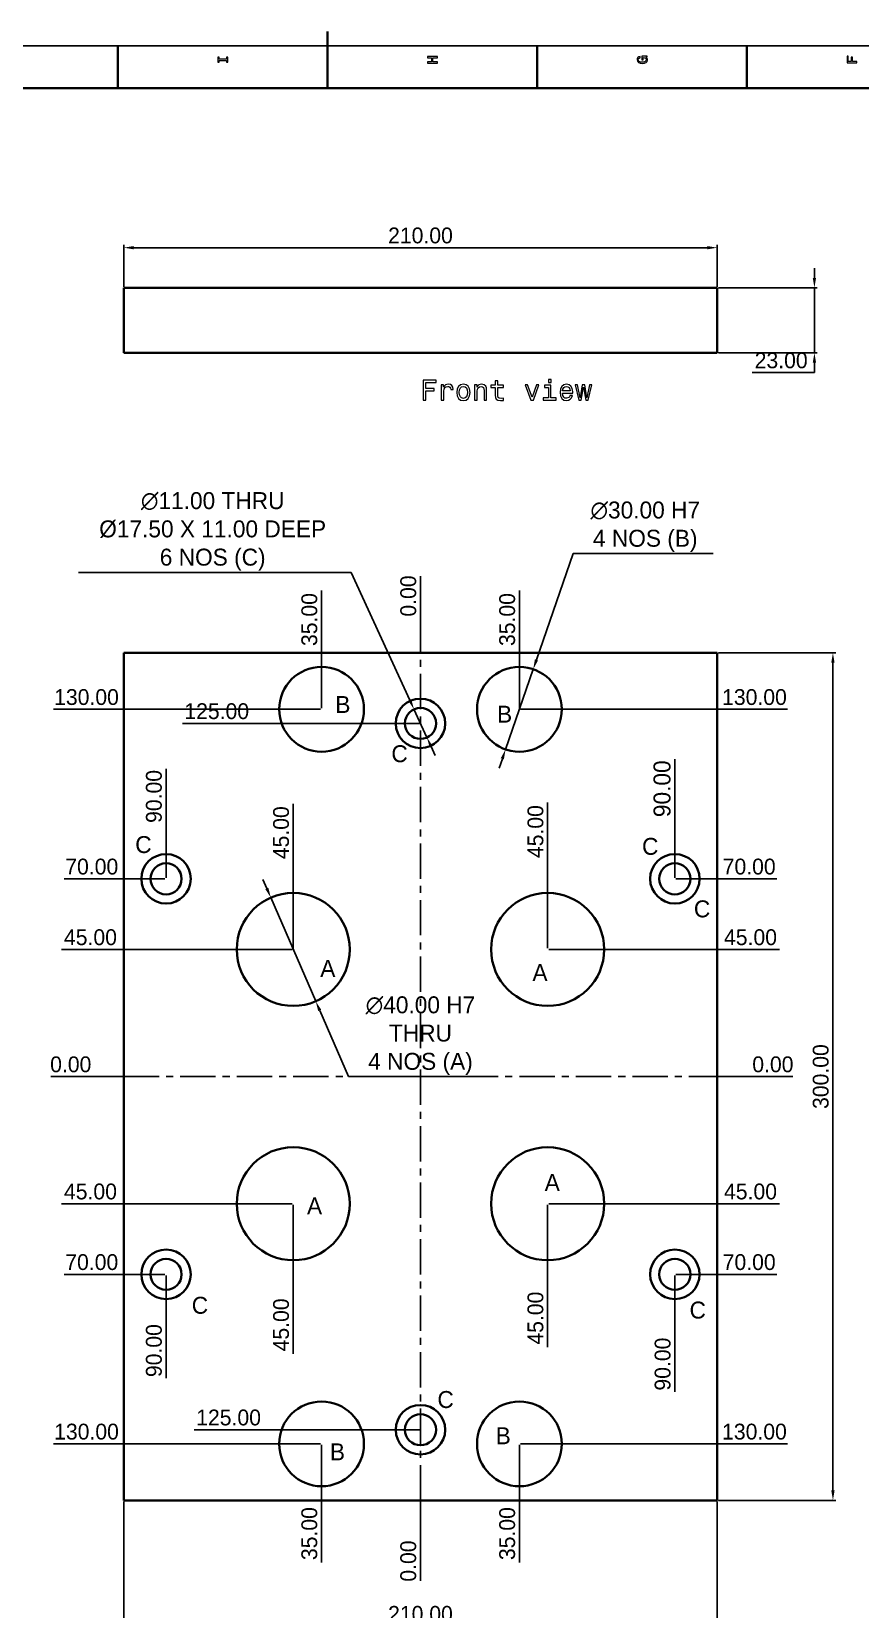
# Model space of a CAD drawing. Extents: x 0 to 1189, y 0 to 841.
# Drawn here: x 490 to 783, y 283 to 841 of the extents above; entities that cross this region are included whole.
import ezdxf

# ---------------------------------------------------------------- set-up
doc = ezdxf.new("R2010")
doc.units = 0
doc.linetypes.add('CENTER', pattern=[2, 1.25, -0.25, 0.25, -0.25])
doc.layers.add('LEVEL0', color=7, linetype='Continuous')
doc.dimstyles.new('4', dxfattribs={"dimtxt": 6, "dimasz": 3.5, "dimexe": 1, "dimexo": 0.4, "dimgap": 1.5, "dimtad": 1, "dimtoh": 1, "dimzin": 0, "dimdsep": 46, "dimtxsty": 'Standard', "dimcen": 0, "dimclrd": 5, "dimclre": 5, "dimclrt": 240, "dimadec": 0, "dimazin": 0, "dimtfac": 1, "dimtmove": 0, "dimatfit": 0, "dimfxl": 1, "dimtolj": 1, "dimtzin": 0, "dimarcsym": 2})
doc.dimstyles.new('5.6', dxfattribs={"dimtxt": 5.6, "dimasz": 3.5, "dimexe": 1, "dimexo": 0.4, "dimgap": 1.5, "dimtad": 1, "dimtoh": 1, "dimzin": 0, "dimdsep": 46, "dimtxsty": 'Standard', "dimcen": 0, "dimclrd": 5, "dimclre": 5, "dimclrt": 240, "dimadec": 0, "dimazin": 0, "dimtfac": 1, "dimtmove": 0, "dimatfit": 0, "dimfxl": 1, "dimtolj": 1, "dimtzin": 0, "dimarcsym": 1})

# ---------------------------------------------------------------- blocks, each defined once
blk = doc.blocks.new('*D81')
at = {"color": 5, "lineweight": -2, "transparency": 16777216}
blk.add_line((627.41, 320.71), (627.41, 292.63), dxfattribs=at)
at = {"layer": 'Defpoints', "color": 0, "transparency": 16777216}
for p in [(627.41, 471.11), (627.41, 321.11), (627.41, 308.13)]:
    blk.add_point(p, dxfattribs=at)
at = {"color": 240, "transparency": 16777216, "insert": (623.11, 299.63), "char_height": 5.6, "attachment_point": 5, "rotation": 90}
blk.add_mtext('\\A1;0.00', dxfattribs=at)
blk = doc.blocks.new('*D82')
at = {"color": 5, "lineweight": -2, "transparency": 16777216}
blk.add_line((732.81, 471.11), (759.1, 471.11), dxfattribs=at)
at = {"layer": 'Defpoints', "color": 0, "transparency": 16777216}
for p in [(627.41, 471.11), (732.41, 471.11), (743.6, 471.11)]:
    blk.add_point(p, dxfattribs=at)
at = {"color": 240, "transparency": 16777216, "insert": (752.1, 475.41), "char_height": 5.6, "attachment_point": 5}
blk.add_mtext('\\A1;0.00', dxfattribs=at)
blk = doc.blocks.new('*D83')
at = {"color": 5, "lineweight": -2, "transparency": 16777216}
blk.add_line((522.01, 471.11), (496.68, 471.11), dxfattribs=at)
at = {"layer": 'Defpoints', "color": 0, "transparency": 16777216}
for p in [(512.18, 471.11), (522.41, 471.11), (627.41, 471.11)]:
    blk.add_point(p, dxfattribs=at)
at = {"color": 240, "transparency": 16777216, "insert": (503.68, 475.41), "char_height": 5.6, "attachment_point": 5}
blk.add_mtext('\\A1;0.00', dxfattribs=at)
blk = doc.blocks.new('*D84')
at = {"color": 5, "lineweight": -2, "transparency": 16777216}
blk.add_line((627.41, 621.51), (627.41, 648.21), dxfattribs=at)
at = {"layer": 'Defpoints', "color": 0, "transparency": 16777216}
for p in [(627.41, 632.71), (627.41, 621.11), (627.41, 471.11)]:
    blk.add_point(p, dxfattribs=at)
at = {"color": 240, "transparency": 16777216, "insert": (623.11, 641.21), "char_height": 5.6, "attachment_point": 5, "rotation": 90}
blk.add_mtext('\\A1;0.00', dxfattribs=at)
blk = doc.blocks.new('*D85')
at = {"color": 5, "lineweight": -2, "transparency": 16777216}
blk.add_line((592.01, 341.11), (497.58, 341.11), dxfattribs=at)
at = {"layer": 'Defpoints', "color": 0, "transparency": 16777216}
for p in [(627.41, 471.11), (522.41, 341.11), (592.41, 341.11)]:
    blk.add_point(p, dxfattribs=at)
at = {"color": 240, "transparency": 16777216, "insert": (509.25, 345.41), "char_height": 5.6, "attachment_point": 5}
blk.add_mtext('\\A1;130.00', dxfattribs=at)
blk = doc.blocks.new('*D87')
at = {"color": 5, "lineweight": -2, "transparency": 16777216}
blk.add_line((592.41, 340.71), (592.41, 299.08), dxfattribs=at)
at = {"layer": 'Defpoints', "color": 0, "transparency": 16777216}
for p in [(627.41, 471.11), (592.41, 341.11), (592.41, 321.11)]:
    blk.add_point(p, dxfattribs=at)
at = {"color": 240, "transparency": 16777216, "insert": (588.11, 309.35), "char_height": 5.6, "attachment_point": 5, "rotation": 90}
blk.add_mtext('\\A1;35.00', dxfattribs=at)
blk = doc.blocks.new('*D88')
at = {"color": 5, "lineweight": -2, "transparency": 16777216}
blk.add_line((662.41, 340.71), (662.41, 299.08), dxfattribs=at)
at = {"layer": 'Defpoints', "color": 0, "transparency": 16777216}
for p in [(627.41, 471.11), (662.41, 341.11), (662.41, 321.11)]:
    blk.add_point(p, dxfattribs=at)
at = {"color": 240, "transparency": 16777216, "insert": (658.11, 309.35), "char_height": 5.6, "attachment_point": 5, "rotation": 90}
blk.add_mtext('\\A1;35.00', dxfattribs=at)
blk = doc.blocks.new('*D89')
at = {"color": 5, "lineweight": -2, "transparency": 16777216}
blk.add_line((662.81, 341.11), (757.25, 341.11), dxfattribs=at)
at = {"layer": 'Defpoints', "color": 0, "transparency": 16777216}
for p in [(627.41, 471.11), (662.41, 341.11), (732.41, 341.11)]:
    blk.add_point(p, dxfattribs=at)
at = {"color": 240, "transparency": 16777216, "insert": (745.58, 345.41), "char_height": 5.6, "attachment_point": 5}
blk.add_mtext('\\A1;130.00', dxfattribs=at)
blk = doc.blocks.new('*D90')
at = {"color": 5, "lineweight": -2, "transparency": 16777216}
blk.add_line((627.01, 346.11), (547.39, 346.11), dxfattribs=at)
at = {"layer": 'Defpoints', "color": 0, "transparency": 16777216}
for p in [(627.41, 471.11), (573.16, 346.11), (627.41, 346.11)]:
    blk.add_point(p, dxfattribs=at)
at = {"color": 240, "transparency": 16777216, "insert": (559.52, 350.41), "char_height": 5.6, "attachment_point": 5}
blk.add_mtext('\\A1;125.00', dxfattribs=at)
blk = doc.blocks.new('*D91')
at = {"color": 5, "lineweight": -2, "transparency": 16777216}
blk.add_line((537.01, 401.11), (501.31, 401.11), dxfattribs=at)
at = {"layer": 'Defpoints', "color": 0, "transparency": 16777216}
for p in [(627.41, 471.11), (522.41, 401.11), (537.41, 401.11)]:
    blk.add_point(p, dxfattribs=at)
at = {"color": 240, "transparency": 16777216, "insert": (511.11, 405.41), "char_height": 5.6, "attachment_point": 5}
blk.add_mtext('\\A1;70.00', dxfattribs=at)
blk = doc.blocks.new('*D92')
at = {"color": 5, "lineweight": -2, "transparency": 16777216}
blk.add_line((582.01, 426.11), (500.38, 426.11), dxfattribs=at)
at = {"layer": 'Defpoints', "color": 0, "transparency": 16777216}
for p in [(627.41, 471.11), (522.41, 426.11), (582.41, 426.11)]:
    blk.add_point(p, dxfattribs=at)
at = {"color": 240, "transparency": 16777216, "insert": (510.65, 430.41), "char_height": 5.6, "attachment_point": 5}
blk.add_mtext('\\A1;45.00', dxfattribs=at)
blk = doc.blocks.new('*D93')
at = {"color": 5, "lineweight": -2, "transparency": 16777216}
blk.add_line((672.81, 426.11), (754.45, 426.11), dxfattribs=at)
at = {"layer": 'Defpoints', "color": 0, "transparency": 16777216}
for p in [(627.41, 471.11), (672.41, 426.11), (732.41, 426.11)]:
    blk.add_point(p, dxfattribs=at)
at = {"color": 240, "transparency": 16777216, "insert": (744.18, 430.41), "char_height": 5.6, "attachment_point": 5}
blk.add_mtext('\\A1;45.00', dxfattribs=at)
blk = doc.blocks.new('*D94')
at = {"color": 5, "lineweight": -2, "transparency": 16777216}
blk.add_line((717.81, 401.11), (753.51, 401.11), dxfattribs=at)
at = {"layer": 'Defpoints', "color": 0, "transparency": 16777216}
for p in [(627.41, 471.11), (717.41, 401.11), (732.41, 401.11)]:
    blk.add_point(p, dxfattribs=at)
at = {"color": 240, "transparency": 16777216, "insert": (743.71, 405.41), "char_height": 5.6, "attachment_point": 5}
blk.add_mtext('\\A1;70.00', dxfattribs=at)
blk = doc.blocks.new('*D95')
at = {"color": 5, "lineweight": -2, "transparency": 16777216}
blk.add_line((537.41, 400.71), (537.41, 364.32), dxfattribs=at)
at = {"layer": 'Defpoints', "color": 0, "transparency": 16777216}
for p in [(627.41, 471.11), (537.41, 401.11), (537.41, 385.42)]:
    blk.add_point(p, dxfattribs=at)
at = {"color": 240, "transparency": 16777216, "insert": (533.11, 374.12), "char_height": 5.6, "attachment_point": 5, "rotation": 90}
blk.add_mtext('\\A1;90.00', dxfattribs=at)
blk = doc.blocks.new('*D96')
at = {"color": 5, "lineweight": -2, "transparency": 16777216}
blk.add_line((717.41, 400.71), (717.41, 359.54), dxfattribs=at)
at = {"layer": 'Defpoints', "color": 0, "transparency": 16777216}
for p in [(627.41, 471.11), (717.41, 401.11), (717.41, 380.64)]:
    blk.add_point(p, dxfattribs=at)
at = {"color": 240, "transparency": 16777216, "insert": (713.11, 369.34), "char_height": 5.6, "attachment_point": 5, "rotation": 90}
blk.add_mtext('\\A1;90.00', dxfattribs=at)
blk = doc.blocks.new('*D97')
at = {"color": 5, "lineweight": -2, "transparency": 16777216}
blk.add_line((582.41, 425.71), (582.41, 372.95), dxfattribs=at)
at = {"layer": 'Defpoints', "color": 0, "transparency": 16777216}
for p in [(627.41, 471.11), (582.41, 426.11), (582.41, 394.99)]:
    blk.add_point(p, dxfattribs=at)
at = {"color": 240, "transparency": 16777216, "insert": (578.11, 383.22), "char_height": 5.6, "attachment_point": 5, "rotation": 90}
blk.add_mtext('\\A1;45.00', dxfattribs=at)
blk = doc.blocks.new('*D98')
at = {"color": 5, "lineweight": -2, "transparency": 16777216}
blk.add_line((672.41, 425.71), (672.41, 375.34), dxfattribs=at)
at = {"layer": 'Defpoints', "color": 0, "transparency": 16777216}
for p in [(627.41, 471.11), (672.41, 426.11), (672.41, 397.38)]:
    blk.add_point(p, dxfattribs=at)
at = {"color": 240, "transparency": 16777216, "insert": (668.11, 385.61), "char_height": 5.6, "attachment_point": 5, "rotation": 90}
blk.add_mtext('\\A1;45.00', dxfattribs=at)
blk = doc.blocks.new('*D99')
at = {"color": 5, "lineweight": -2, "transparency": 16777216}
blk.add_line((582.01, 516.11), (500.38, 516.11), dxfattribs=at)
at = {"layer": 'Defpoints', "color": 0, "transparency": 16777216}
for p in [(522.41, 516.11), (582.41, 516.11), (627.41, 471.11)]:
    blk.add_point(p, dxfattribs=at)
at = {"color": 240, "transparency": 16777216, "insert": (510.65, 520.41), "char_height": 5.6, "attachment_point": 5}
blk.add_mtext('\\A1;45.00', dxfattribs=at)
blk = doc.blocks.new('*D100')
at = {"color": 5, "lineweight": -2, "transparency": 16777216}
blk.add_line((672.81, 516.11), (754.45, 516.11), dxfattribs=at)
at = {"layer": 'Defpoints', "color": 0, "transparency": 16777216}
for p in [(672.41, 516.11), (732.41, 516.11), (627.41, 471.11)]:
    blk.add_point(p, dxfattribs=at)
at = {"color": 240, "transparency": 16777216, "insert": (744.18, 520.41), "char_height": 5.6, "attachment_point": 5}
blk.add_mtext('\\A1;45.00', dxfattribs=at)
blk = doc.blocks.new('*D101')
at = {"color": 5, "lineweight": -2, "transparency": 16777216}
blk.add_line((717.81, 541.11), (753.51, 541.11), dxfattribs=at)
at = {"layer": 'Defpoints', "color": 0, "transparency": 16777216}
for p in [(717.41, 541.11), (732.41, 541.11), (627.41, 471.11)]:
    blk.add_point(p, dxfattribs=at)
at = {"color": 240, "transparency": 16777216, "insert": (743.71, 545.41), "char_height": 5.6, "attachment_point": 5}
blk.add_mtext('\\A1;70.00', dxfattribs=at)
blk = doc.blocks.new('*D102')
at = {"color": 5, "lineweight": -2, "transparency": 16777216}
blk.add_line((662.41, 601.51), (662.41, 643.15), dxfattribs=at)
at = {"layer": 'Defpoints', "color": 0, "transparency": 16777216}
for p in [(662.41, 621.11), (662.41, 601.11), (627.41, 471.11)]:
    blk.add_point(p, dxfattribs=at)
at = {"color": 240, "transparency": 16777216, "insert": (658.11, 632.88), "char_height": 5.6, "attachment_point": 5, "rotation": 90}
blk.add_mtext('\\A1;35.00', dxfattribs=at)
blk = doc.blocks.new('*D103')
at = {"color": 5, "lineweight": -2, "transparency": 16777216}
blk.add_line((592.41, 601.51), (592.41, 643.15), dxfattribs=at)
at = {"layer": 'Defpoints', "color": 0, "transparency": 16777216}
for p in [(592.41, 621.11), (592.41, 601.11), (627.41, 471.11)]:
    blk.add_point(p, dxfattribs=at)
at = {"color": 240, "transparency": 16777216, "insert": (588.11, 632.88), "char_height": 5.6, "attachment_point": 5, "rotation": 90}
blk.add_mtext('\\A1;35.00', dxfattribs=at)
blk = doc.blocks.new('*D104')
at = {"color": 5, "lineweight": -2, "transparency": 16777216}
blk.add_line((592.01, 601.11), (497.58, 601.11), dxfattribs=at)
at = {"layer": 'Defpoints', "color": 0, "transparency": 16777216}
for p in [(522.41, 601.11), (592.41, 601.11), (627.41, 471.11)]:
    blk.add_point(p, dxfattribs=at)
at = {"color": 240, "transparency": 16777216, "insert": (509.25, 605.41), "char_height": 5.6, "attachment_point": 5}
blk.add_mtext('\\A1;130.00', dxfattribs=at)
blk = doc.blocks.new('*D105')
at = {"color": 5, "lineweight": -2, "transparency": 16777216}
blk.add_line((662.81, 601.11), (757.25, 601.11), dxfattribs=at)
at = {"layer": 'Defpoints', "color": 0, "transparency": 16777216}
for p in [(662.41, 601.11), (732.41, 601.11), (627.41, 471.11)]:
    blk.add_point(p, dxfattribs=at)
at = {"color": 240, "transparency": 16777216, "insert": (745.58, 605.41), "char_height": 5.6, "attachment_point": 5}
blk.add_mtext('\\A1;130.00', dxfattribs=at)
blk = doc.blocks.new('*D106')
at = {"color": 5, "lineweight": -2, "transparency": 16777216}
blk.add_line((537.01, 541.11), (501.31, 541.11), dxfattribs=at)
at = {"layer": 'Defpoints', "color": 0, "transparency": 16777216}
for p in [(522.41, 541.11), (537.41, 541.11), (627.41, 471.11)]:
    blk.add_point(p, dxfattribs=at)
at = {"color": 240, "transparency": 16777216, "insert": (511.11, 545.41), "char_height": 5.6, "attachment_point": 5}
blk.add_mtext('\\A1;70.00', dxfattribs=at)
blk = doc.blocks.new('*D107')
at = {"color": 5, "lineweight": -2, "transparency": 16777216}
blk.add_line((537.41, 541.51), (537.41, 580.07), dxfattribs=at)
at = {"layer": 'Defpoints', "color": 0, "transparency": 16777216}
for p in [(537.41, 558.97), (537.41, 541.11), (627.41, 471.11)]:
    blk.add_point(p, dxfattribs=at)
at = {"color": 240, "transparency": 16777216, "insert": (533.11, 570.27), "char_height": 5.6, "attachment_point": 5, "rotation": 90}
blk.add_mtext('\\A1;90.00', dxfattribs=at)
blk = doc.blocks.new('*D108')
at = {"color": 5, "lineweight": -2, "transparency": 16777216}
blk.add_line((582.41, 516.51), (582.41, 567.69), dxfattribs=at)
at = {"layer": 'Defpoints', "color": 0, "transparency": 16777216}
for p in [(582.41, 545.66), (582.41, 516.11), (627.41, 471.11)]:
    blk.add_point(p, dxfattribs=at)
at = {"color": 240, "transparency": 16777216, "insert": (578.11, 557.42), "char_height": 5.6, "attachment_point": 5, "rotation": 90}
blk.add_mtext('\\A1;45.00', dxfattribs=at)
blk = doc.blocks.new('*D109')
at = {"color": 5, "lineweight": -2, "transparency": 16777216}
blk.add_line((672.41, 516.51), (672.41, 568.09), dxfattribs=at)
at = {"layer": 'Defpoints', "color": 0, "transparency": 16777216}
for p in [(672.41, 546.06), (672.41, 516.11), (627.41, 471.11)]:
    blk.add_point(p, dxfattribs=at)
at = {"color": 240, "transparency": 16777216, "insert": (668.11, 557.82), "char_height": 5.6, "attachment_point": 5, "rotation": 90}
blk.add_mtext('\\A1;45.00', dxfattribs=at)
blk = doc.blocks.new('*D110')
at = {"color": 5, "lineweight": -2, "transparency": 16777216}
blk.add_line((627.01, 596.11), (543.19, 596.11), dxfattribs=at)
at = {"layer": 'Defpoints', "color": 0, "transparency": 16777216}
for p in [(568.95, 596.11), (627.41, 596.11), (627.41, 471.11)]:
    blk.add_point(p, dxfattribs=at)
at = {"color": 240, "transparency": 16777216, "insert": (555.32, 600.41), "char_height": 5.6, "attachment_point": 5}
blk.add_mtext('\\A1;125.00', dxfattribs=at)
blk = doc.blocks.new('*D111')
at = {"color": 5, "lineweight": -2, "transparency": 16777216}
for p, q in [((522.41, 320.71), (522.41, 275.6)), ((732.41, 320.71), (732.41, 275.6)), ((728.91, 276.6), (525.91, 276.6))]:
    blk.add_line(p, q, dxfattribs=at)
at = {"color": 5, "transparency": 16777216}
for points in [[(525.91, 277.18), (525.91, 276.02), (522.41, 276.6)], [(728.91, 277.18), (728.91, 276.02), (732.41, 276.6)]]:
    blk.add_solid(points, dxfattribs=at)
at = {"layer": 'Defpoints', "color": 0, "transparency": 16777216}
for p in [(522.41, 321.11), (732.41, 321.11), (522.41, 276.6)]:
    blk.add_point(p, dxfattribs=at)
at = {"color": 240, "transparency": 16777216, "insert": (627.41, 280.9), "char_height": 5.6, "attachment_point": 5}
blk.add_mtext('\\A1;210.00', dxfattribs=at)
blk = doc.blocks.new('*D112')
at = {"color": 5, "lineweight": -2, "transparency": 16777216}
for p, q in [((732.81, 621.11), (774.34, 621.11)), ((773.34, 324.61), (773.34, 617.61)), ((732.81, 321.11), (774.34, 321.11))]:
    blk.add_line(p, q, dxfattribs=at)
at = {"color": 5, "transparency": 16777216}
for points in [[(772.76, 617.61), (773.92, 617.61), (773.34, 621.11)], [(772.76, 324.61), (773.92, 324.61), (773.34, 321.11)]]:
    blk.add_solid(points, dxfattribs=at)
at = {"layer": 'Defpoints', "color": 0, "transparency": 16777216}
for p in [(732.41, 621.11), (773.34, 621.11), (732.41, 321.11)]:
    blk.add_point(p, dxfattribs=at)
at = {"color": 240, "transparency": 16777216, "insert": (769.04, 471.11), "char_height": 5.6, "attachment_point": 5, "rotation": 90}
blk.add_mtext('\\A1;300.00', dxfattribs=at)
blk = doc.blocks.new('*D114')
at = {"color": 5, "lineweight": -2, "transparency": 16777216}
for p, q in [((522.41, 750.69), (522.41, 765.5)), ((732.41, 750.69), (732.41, 765.5)), ((525.91, 764.5), (728.91, 764.5))]:
    blk.add_line(p, q, dxfattribs=at)
at = {"color": 5, "transparency": 16777216}
for points in [[(525.91, 765.08), (525.91, 763.92), (522.41, 764.5)], [(728.91, 765.08), (728.91, 763.92), (732.41, 764.5)]]:
    blk.add_solid(points, dxfattribs=at)
at = {"layer": 'Defpoints', "color": 0, "transparency": 16777216}
for p in [(732.41, 764.5), (522.41, 750.29), (732.41, 750.29)]:
    blk.add_point(p, dxfattribs=at)
at = {"color": 240, "transparency": 16777216, "insert": (627.41, 768.8), "char_height": 5.6, "attachment_point": 5}
blk.add_mtext('\\A1;210.00', dxfattribs=at)
blk = doc.blocks.new('*D115')
at = {"color": 5, "lineweight": -2, "transparency": 16777216}
for p, q in [((766.79, 753.79), (766.79, 757.29)), ((732.81, 750.29), (767.79, 750.29)), ((766.79, 750.29), (766.79, 727.29)), ((732.81, 727.29), (767.79, 727.29)), ((766.79, 723.79), (766.79, 720.29)), ((766.79, 720.29), (744.76, 720.29))]:
    blk.add_line(p, q, dxfattribs=at)
at = {"color": 5, "transparency": 16777216}
for points in [[(766.21, 753.79), (767.38, 753.79), (766.79, 750.29)], [(766.21, 723.79), (767.38, 723.79), (766.79, 727.29)]]:
    blk.add_solid(points, dxfattribs=at)
at = {"layer": 'Defpoints', "color": 0, "transparency": 16777216}
for p in [(732.41, 750.29), (732.41, 727.29), (766.79, 727.29)]:
    blk.add_point(p, dxfattribs=at)
at = {"color": 240, "transparency": 16777216, "insert": (755.03, 724.59), "char_height": 5.6, "attachment_point": 5}
blk.add_mtext('\\A1;23.00', dxfattribs=at)
blk = doc.blocks.new('*D179')
at = {"color": 5, "lineweight": -2, "transparency": 16777216}
for p, q in [((573.07, 537.67), (571.68, 540.89)), ((574.46, 534.46), (590.36, 497.76)), ((591.76, 494.55), (601.91, 471.11)), ((601.91, 471.11), (651.41, 471.11))]:
    blk.add_line(p, q, dxfattribs=at)
at = {"color": 5, "transparency": 16777216}
for points in [[(573.6, 537.91), (572.53, 537.44), (574.46, 534.46)], [(592.29, 494.78), (591.22, 494.32), (590.36, 497.76)]]:
    blk.add_solid(points, dxfattribs=at)
at = {"layer": 'Defpoints', "color": 0, "transparency": 16777216}
for p in [(574.46, 534.46), (590.36, 497.76)]:
    blk.add_point(p, dxfattribs=at)
at = {"color": 240, "transparency": 16777216, "insert": (627.41, 485.61), "char_height": 6, "attachment_point": 5}
blk.add_mtext('\\A1;∅40.00 H7\\PTHRU\\P4 NOS (A)', dxfattribs=at)
blk = doc.blocks.new('*D181')
at = {"color": 5, "lineweight": -2, "transparency": 16777216}
blk.add_line((537.41, 541.51), (537.41, 580.07), dxfattribs=at)
at = {"layer": 'Defpoints', "color": 0, "transparency": 16777216}
for p in [(537.41, 558.97), (537.41, 541.11), (627.41, 471.11)]:
    blk.add_point(p, dxfattribs=at)
at = {"color": 240, "transparency": 16777216, "insert": (533.11, 570.27), "char_height": 5.6, "attachment_point": 5, "rotation": 90}
blk.add_mtext('\\A1;90.00', dxfattribs=at)
blk = doc.blocks.new('*D183')
at = {"color": 5, "lineweight": -2, "transparency": 16777216}
blk.add_line((717.41, 541.51), (717.41, 583.49), dxfattribs=at)
at = {"layer": 'Defpoints', "color": 0, "transparency": 16777216}
for p in [(717.41, 560.99), (717.41, 541.11), (627.41, 471.11)]:
    blk.add_point(p, dxfattribs=at)
at = {"color": 240, "transparency": 16777216, "insert": (712.91, 572.99), "char_height": 6, "attachment_point": 5, "rotation": 90}
blk.add_mtext('\\A1;90.00', dxfattribs=at)
blk = doc.blocks.new('*D190')
at = {"color": 5, "lineweight": -2, "transparency": 16777216}
for p, q in [((602.89, 649.57), (506.39, 649.57)), ((623.66, 604.29), (602.89, 649.57)), ((629.71, 591.11), (625.12, 601.11)), ((631.16, 587.93), (632.62, 584.75))]:
    blk.add_line(p, q, dxfattribs=at)
at = {"color": 5, "transparency": 16777216}
for points in [[(624.19, 604.54), (623.13, 604.05), (625.12, 601.11)], [(631.69, 588.17), (630.63, 587.69), (629.71, 591.11)]]:
    blk.add_solid(points, dxfattribs=at)
at = {"layer": 'Defpoints', "color": 0, "transparency": 16777216}
for p in [(625.12, 601.11), (629.71, 591.11)]:
    blk.add_point(p, dxfattribs=at)
at = {"color": 240, "transparency": 16777216, "insert": (553.89, 664.07), "char_height": 6, "attachment_point": 5}
blk.add_mtext('\\A1;∅11.00 THRU\\P%%C17.50 X 11.00 DEEP\\P6 NOS (C)', dxfattribs=at)
blk = doc.blocks.new('*D192')
at = {"color": 5, "lineweight": -2, "transparency": 16777216}
for p, q in [((668.45, 618.6), (681.44, 656.25)), ((681.44, 656.25), (730.94, 656.25)), ((657.52, 586.93), (667.3, 615.29)), ((656.38, 583.62), (655.24, 580.32))]:
    blk.add_line(p, q, dxfattribs=at)
at = {"color": 5, "transparency": 16777216}
for points in [[(667.9, 618.79), (669, 618.41), (667.3, 615.29)], [(655.83, 583.81), (656.93, 583.43), (657.52, 586.93)]]:
    blk.add_solid(points, dxfattribs=at)
at = {"layer": 'Defpoints', "color": 0, "transparency": 16777216}
for p in [(667.3, 615.29), (657.52, 586.93)]:
    blk.add_point(p, dxfattribs=at)
at = {"color": 240, "transparency": 16777216, "insert": (706.94, 665.75), "char_height": 6, "attachment_point": 5}
blk.add_mtext('\\A1;∅30.00 H7 \\P4 NOS (B)', dxfattribs=at)

msp = doc.modelspace()

# ---------------------------------------------------------------- linework, layer by layer
at = {"color": 7, "lineweight": 35}
for p, q in [((594.5, 821), (594.5, 841)), ((1169, 821), (20, 821)), ((522.412, 750.29), (732.412, 750.29)), ((522.412, 727.29), (522.412, 750.29)), ((732.412, 727.29), (732.412, 750.29)), ((522.412, 727.29), (732.412, 727.29)), ((522.412, 621.112), (522.412, 321.112)), ((732.412, 621.112), (522.412, 621.112)), ((732.412, 321.112), (732.412, 621.112)), ((522.412, 321.112), (732.412, 321.112))]:
    msp.add_line(p, q, dxfattribs=at)
at = {"color": 7, "lineweight": 35, "ltscale": 0.375}
for p, q in [((520.3, 821), (520.3, 836)), ((668.7, 821), (668.7, 836)), ((742.9, 821), (742.9, 836))]:
    msp.add_line(p, q, dxfattribs=at)
msp.add_lwpolyline([(5, 836), (1183.989, 836), (1183.989, 5.302), (5, 5.302)], close=True)
at = {"color": 7, "lineweight": 13}
for points in [[(633.433, 829.83), (633.433, 830.299), (631.789, 830.299), (631.789, 831.701), (633.433, 831.701), (633.433, 832.165), (629.933, 832.165), (629.933, 831.701), (631.36, 831.701), (631.36, 830.299), (629.933, 830.299), (629.933, 829.83)], [(707.164, 831.923), (707.633, 832.009), (707.633, 832.261), (705.742, 832.261), (705.742, 830.985), (706.171, 830.985), (706.171, 831.772), (706.201, 831.772), (706.665, 831.711), (707.008, 831.55), (707.225, 831.303), (707.295, 830.995), (707.205, 830.652), (706.932, 830.385), (706.483, 830.213), (705.868, 830.153), (705.258, 830.208), (704.809, 830.38), (704.537, 830.652), (704.441, 831.02), (704.491, 831.272), (704.632, 831.479), (704.87, 831.63), (705.187, 831.716), (705.187, 832.215), (704.703, 832.084), (704.34, 831.837), (704.118, 831.489), (704.037, 831.05), (704.163, 830.476), (704.532, 830.042), (705.112, 829.764), (705.883, 829.669), (706.66, 829.764), (707.24, 830.042), (707.608, 830.45), (707.729, 830.965), (707.689, 831.252), (707.588, 831.509), (707.411, 831.731)], [(781.833, 829.966), (781.833, 830.435), (780.224, 830.435), (780.224, 831.908), (779.806, 831.908), (779.806, 830.435), (778.757, 830.435), (778.757, 832.246), (778.333, 832.246), (778.333, 829.966)], [(558.81, 830.768), (558.81, 830.122), (559.233, 830.122), (559.233, 831.878), (558.81, 831.878), (558.81, 831.232), (556.157, 831.232), (556.157, 831.878), (555.733, 831.878), (555.733, 830.122), (556.157, 830.122), (556.157, 830.768)], [(628.38, 710.577), (629.318, 710.577), (629.318, 713.795), (632.264, 713.795), (632.264, 714.632), (629.318, 714.632), (629.318, 716.73), (632.94, 716.73), (632.94, 717.577), (628.38, 717.577)], [(634.765, 710.577), (635.653, 710.577), (635.653, 713.674), (635.744, 714.42), (636.016, 714.955), (636.46, 715.278), (637.055, 715.388), (637.499, 715.318), (637.831, 715.116), (638.033, 714.773), (638.104, 714.309), (639.001, 714.309), (638.88, 715.126), (638.548, 715.711), (637.993, 716.064), (637.236, 716.185), (636.722, 716.105), (636.278, 715.903), (635.885, 715.56), (635.572, 715.096), (635.572, 715.994), (634.765, 715.994)], [(640.242, 713.28), (640.403, 712.05), (640.867, 711.142), (641.604, 710.577), (642.592, 710.386), (643.571, 710.577), (644.307, 711.132), (644.771, 712.04), (644.942, 713.28), (644.771, 714.511), (644.307, 715.429), (643.571, 715.984), (642.592, 716.185), (641.604, 715.984), (640.867, 715.419), (640.403, 714.511)], [(641.15, 713.29), (641.241, 714.198), (641.523, 714.854), (641.977, 715.257), (642.592, 715.399), (643.197, 715.257), (643.651, 714.864), (643.934, 714.198), (644.035, 713.29), (643.934, 712.373), (643.651, 711.707), (643.197, 711.303), (642.592, 711.172), (641.977, 711.303), (641.523, 711.707), (641.241, 712.373)], [(646.576, 710.577), (647.464, 710.577), (647.464, 713.704), (647.555, 714.42), (647.847, 714.945), (648.301, 715.267), (648.906, 715.388), (649.391, 715.288), (649.693, 715.015), (649.844, 714.561), (649.895, 713.956), (649.895, 710.577), (650.782, 710.577), (650.782, 714.138), (650.742, 714.854), (650.561, 715.449), (649.965, 715.994), (649.037, 716.185), (648.523, 716.115), (648.089, 715.923), (647.716, 715.6), (647.424, 715.167), (647.424, 715.994), (646.576, 715.994)], [(653.839, 715.056), (653.839, 712.342), (653.899, 711.465), (654.182, 710.86), (654.746, 710.507), (655.705, 710.386), (656.754, 710.436), (656.754, 711.203), (655.987, 711.142), (655.291, 711.223), (654.918, 711.475), (654.756, 711.899), (654.726, 712.494), (654.726, 715.056), (656.754, 715.056), (656.754, 715.812), (654.726, 715.812), (654.726, 717.396), (653.839, 717.396), (653.839, 715.812), (652.305, 715.812), (652.305, 715.056)], [(666.416, 710.577), (667.354, 710.577), (669.331, 715.994), (668.414, 715.994), (666.891, 711.626), (665.337, 715.994), (664.409, 715.994)], [(673.578, 711.324), (673.578, 715.812), (671.298, 715.812), (671.298, 715.056), (672.69, 715.056), (672.69, 711.324), (670.875, 711.324), (670.875, 710.577), (675.414, 710.577), (675.414, 711.324)], [(673.608, 717.819), (672.67, 717.819), (672.67, 716.811), (673.608, 716.811)], [(677.713, 713.028), (681.264, 713.028), (681.274, 713.442), (681.112, 714.602), (680.669, 715.469), (679.963, 715.994), (679.024, 716.185), (678.107, 715.984), (677.401, 715.419), (676.947, 714.501), (676.785, 713.29), (676.937, 712.05), (677.391, 711.142), (678.086, 710.577), (678.994, 710.386), (679.781, 710.517), (680.427, 710.86), (680.901, 711.404), (681.173, 712.13), (680.295, 712.13), (680.114, 711.727), (679.852, 711.424), (679.105, 711.182), (678.53, 711.293), (678.097, 711.646), (677.814, 712.221), (677.713, 712.998)], [(677.713, 713.775), (677.824, 714.471), (678.097, 714.985), (678.51, 715.298), (679.055, 715.409), (679.589, 715.298), (680.003, 714.985), (680.255, 714.471), (680.346, 713.775)], [(684.29, 710.577), (685.097, 715.177), (685.903, 710.577), (686.751, 710.577), (688.082, 715.994), (687.225, 715.994), (686.327, 711.394), (685.53, 715.994), (684.653, 715.994), (683.856, 711.394), (682.958, 715.994), (682.111, 715.994), (683.442, 710.577)]]:
    msp.add_lwpolyline(points, close=True, dxfattribs=at)
at = {"color": 7, "lineweight": 35}
for centre, radius in [((592.412, 601.112), 15), ((662.412, 601.112), 15), ((627.412, 596.112), 8.75), ((627.412, 596.112), 5.5), ((537.412, 541.112), 8.75), ((717.412, 541.112), 8.75), ((537.412, 541.112), 5.5), ((717.412, 541.112), 5.5), ((582.412, 516.112), 20), ((672.412, 516.112), 20), ((582.412, 426.112), 20), ((672.412, 426.112), 20), ((537.412, 401.112), 8.75), ((717.412, 401.112), 8.75), ((537.412, 401.112), 5.5), ((717.412, 401.112), 5.5), ((592.412, 341.112), 15), ((627.412, 346.112), 8.75), ((662.412, 341.112), 15), ((627.412, 346.112), 5.5)]:
    msp.add_circle(centre, radius, dxfattribs=at)
at = {"layer": 'LEVEL0', "color": 30, "linetype": 'CENTER', "ltscale": 10, "true_color": 0xf26722}
for p, q in [((627.412, 321.112), (627.412, 621.112)), ((522.412, 471.112), (732.412, 471.112))]:
    msp.add_line(p, q, dxfattribs=at)

# ---------------------------------------------------------------- texts
at = {"char_height": 6, "attachment_point": 1}
for s, width, insert in [('{\\C30;\\c2254834;B}', 6, (597.278, 605.82)), ('{\\C30;\\c2254834;B}', 6, (654.5, 602.389)), ('{\\C30;\\c2254834;C}', 6, (617.114, 588.387)), ('{\\C30;\\c2254834;C}', 6, (526.491, 556.228)), ('{\\C30;\\c2254834;C}', 6, (705.799, 555.603)), ('{\\C30;\\c2254834;C}', 6, (724.145, 533.476)), ('{\\C30;\\c2254834;A}', 2.54521, (591.954, 512.389)), ('{\\C30;\\c2254834;A}', 2.54521, (667.028, 510.946)), ('{\\C30;\\c2254834;A}', 2.54521, (671.359, 436.634)), ('{\\C30;\\c2254834;A}', 2.54521, (587.262, 428.337)), ('{\\C30;\\c2254834;C}', 6, (546.481, 393.162)), ('{\\C30;\\c2254834;C}', 6, (722.604, 391.471)), ('{\\C30;\\c2254834;C}', 6, (633.408, 359.807)), ('{\\C30;\\c2254834;B}', 2.54521, (654.012, 346.981)), ('{\\C30;\\c2254834;B}', 6, (595.361, 341.289))]:
    msp.add_mtext_dynamic_manual_height_columns(s, width=width, gutter_width=1, heights=[0], dxfattribs=dict(at, insert=insert))

# ---------------------------------------------------------------- dimensions: what is measured, and where the dimension line sits
for base, p1, p2, picture, middle in [((732.412, 764.499), (522.412, 750.29), (732.412, 750.29), '*D114', (627.412, 768.799)), ((522.412, 276.6), (732.412, 321.112), (522.412, 321.112), '*D111', (627.412, 280.9))]:
    dim = msp.add_linear_dim(base=base, p1=p1, p2=p2, dimstyle='5.6')
    dim.commit()
    dim.dimension.update_dxf_attribs({"geometry": picture, "text_midpoint": middle})
for base, p1, p2, picture, middle in [((766.794, 727.29), (732.412, 750.29), (732.412, 727.29), '*D115', (755.027, 724.59)), ((773.338, 621.112), (732.412, 321.112), (732.412, 621.112), '*D112', (769.038, 471.112))]:
    dim = msp.add_linear_dim(base=base, p1=p1, p2=p2, angle=90, dimstyle='5.6')
    dim.commit()
    dim.dimension.update_dxf_attribs({"geometry": picture, "text_midpoint": middle})
for p1, p2, text, picture, middle in [((629.705, 591.113), (625.119, 601.111), '<> THRU\\P%%C17.50 X 11.00 DEEP\\P6 NOS (C)', '*D190', (553.889, 649.57)), ((657.519, 586.932), (667.305, 615.292), '<> H7 \\P4 NOS (B)', '*D192', (706.937, 656.246)), ((574.46, 534.463), (590.364, 497.761), '<> H7\\PTHRU\\P4 NOS (A)', '*D179', (627.412, 471.112))]:
    dim = msp.add_diameter_dim_2p(p1=p1, p2=p2, text=text, dimstyle='4')
    dim.commit()
    dim.dimension.update_dxf_attribs({"geometry": picture, "text_midpoint": middle, "dimtype": 163})
for feature_location, offset, dtype, origin, dimstyle, picture, middle in [((627.412109375, 621.111938477), (0, 11.597322782), 1, (627.412109375, 471.111953735), '5.6', '*D84', (623.112109375, 641.209261259)), ((592.412, 601.112), (0, 20), 1, (627.412, 471.112), '5.6', '*D103', (588.112, 632.879)), ((662.412, 601.112), (0, 20), 1, (627.412, 471.112), '5.6', '*D102', (658.112, 632.879)), ((592.412, 601.112), (-70, 0), 0, (627.412, 471.112), '5.6', '*D104', (509.245, 605.412)), ((662.412, 601.112), (70, 0), 0, (627.412, 471.112), '5.6', '*D105', (745.579, 605.412)), ((627.412, 596.112), (-58.459, 0), 0, (627.412, 471.112), '5.6', '*D110', (555.32, 600.412)), ((717.412, 541.112), (0, 19.88), 1, (627.412, 471.112), '4', '*D183', (712.912, 572.992)), ((537.412, 541.112), (0, 17.861), 1, (627.412, 471.112), '5.6', '*D107', (533.112, 570.273)), ((537.412, 541.112), (0, 17.861), 1, (627.412, 471.112), '5.6', '*D181', (533.112, 570.273)), ((582.412, 516.112), (0, 29.545), 1, (627.412, 471.112), '5.6', '*D108', (578.112, 557.424)), ((672.412, 516.112), (0, 29.946), 1, (627.412, 471.112), '5.6', '*D109', (668.112, 557.824)), ((537.412, 541.112), (-15, 0), 0, (627.412, 471.112), '5.6', '*D106', (511.112, 545.412)), ((717.412, 541.112), (15, 0), 0, (627.412, 471.112), '5.6', '*D101', (743.712, 545.412)), ((582.412, 516.112), (-60, 0), 0, (627.412, 471.112), '5.6', '*D99', (510.645, 520.412)), ((672.412, 516.112), (60, 0), 0, (627.412, 471.112), '5.6', '*D100', (744.179, 520.412)), ((522.412109375, 471.111953735), (-10.229480368, 0), 0, (627.412109375, 471.111953735), '5.6', '*D83', (503.682629007, 475.411953735)), ((732.412109375, 471.111953735), (11.192868808, 0), 0, (627.412109375, 471.111953735), '5.6', '*D82', (752.104978183, 475.411953735)), ((592.412, 341.112), (-70, 0), 0, (627.412, 471.112), '5.6', '*D85', (509.245, 345.412)), ((582.412, 426.112), (-60, 0), 0, (627.412, 471.112), '5.6', '*D92', (510.645, 430.412)), ((537.412, 401.112), (-15, 0), 0, (627.412, 471.112), '5.6', '*D91', (511.112, 405.412)), ((537.412, 401.112), (0, -15.688), 1, (627.412, 471.112), '5.6', '*D95', (533.112, 374.124)), ((627.412, 346.112), (-54.256, 0), 0, (627.412, 471.112), '5.6', '*D90', (559.523, 350.412)), ((582.412, 426.112), (0, -31.127), 1, (627.412, 471.112), '5.6', '*D97', (578.112, 383.219)), ((592.412, 341.112), (0, -20), 1, (627.412, 471.112), '5.6', '*D87', (588.112, 309.345)), ((627.412109375, 321.111968994), (0, -12.982061679), 1, (627.412109375, 471.111953735), '5.6', '*D81', (623.112109375, 299.629907315)), ((662.412, 341.112), (0, -20), 1, (627.412, 471.112), '5.6', '*D88', (658.112, 309.345)), ((662.412, 341.112), (70, 0), 0, (627.412, 471.112), '5.6', '*D89', (745.579, 345.412)), ((672.412, 426.112), (60, 0), 0, (627.412, 471.112), '5.6', '*D93', (744.179, 430.412)), ((717.412, 401.112), (15, 0), 0, (627.412, 471.112), '5.6', '*D94', (743.712, 405.412)), ((717.412, 401.112), (0, -20.469), 1, (627.412, 471.112), '5.6', '*D96', (713.112, 369.343)), ((672.412, 426.112), (0, -28.736), 1, (627.412, 471.112), '5.6', '*D98', (668.112, 385.609))]:
    dim = msp.add_ordinate_dim(feature_location=feature_location, offset=offset, dtype=dtype, origin=origin, dimstyle=dimstyle)
    dim.commit()
    dim.dimension.update_dxf_attribs({"geometry": picture, "text_midpoint": middle})

doc.saveas('drawing.dxf')
